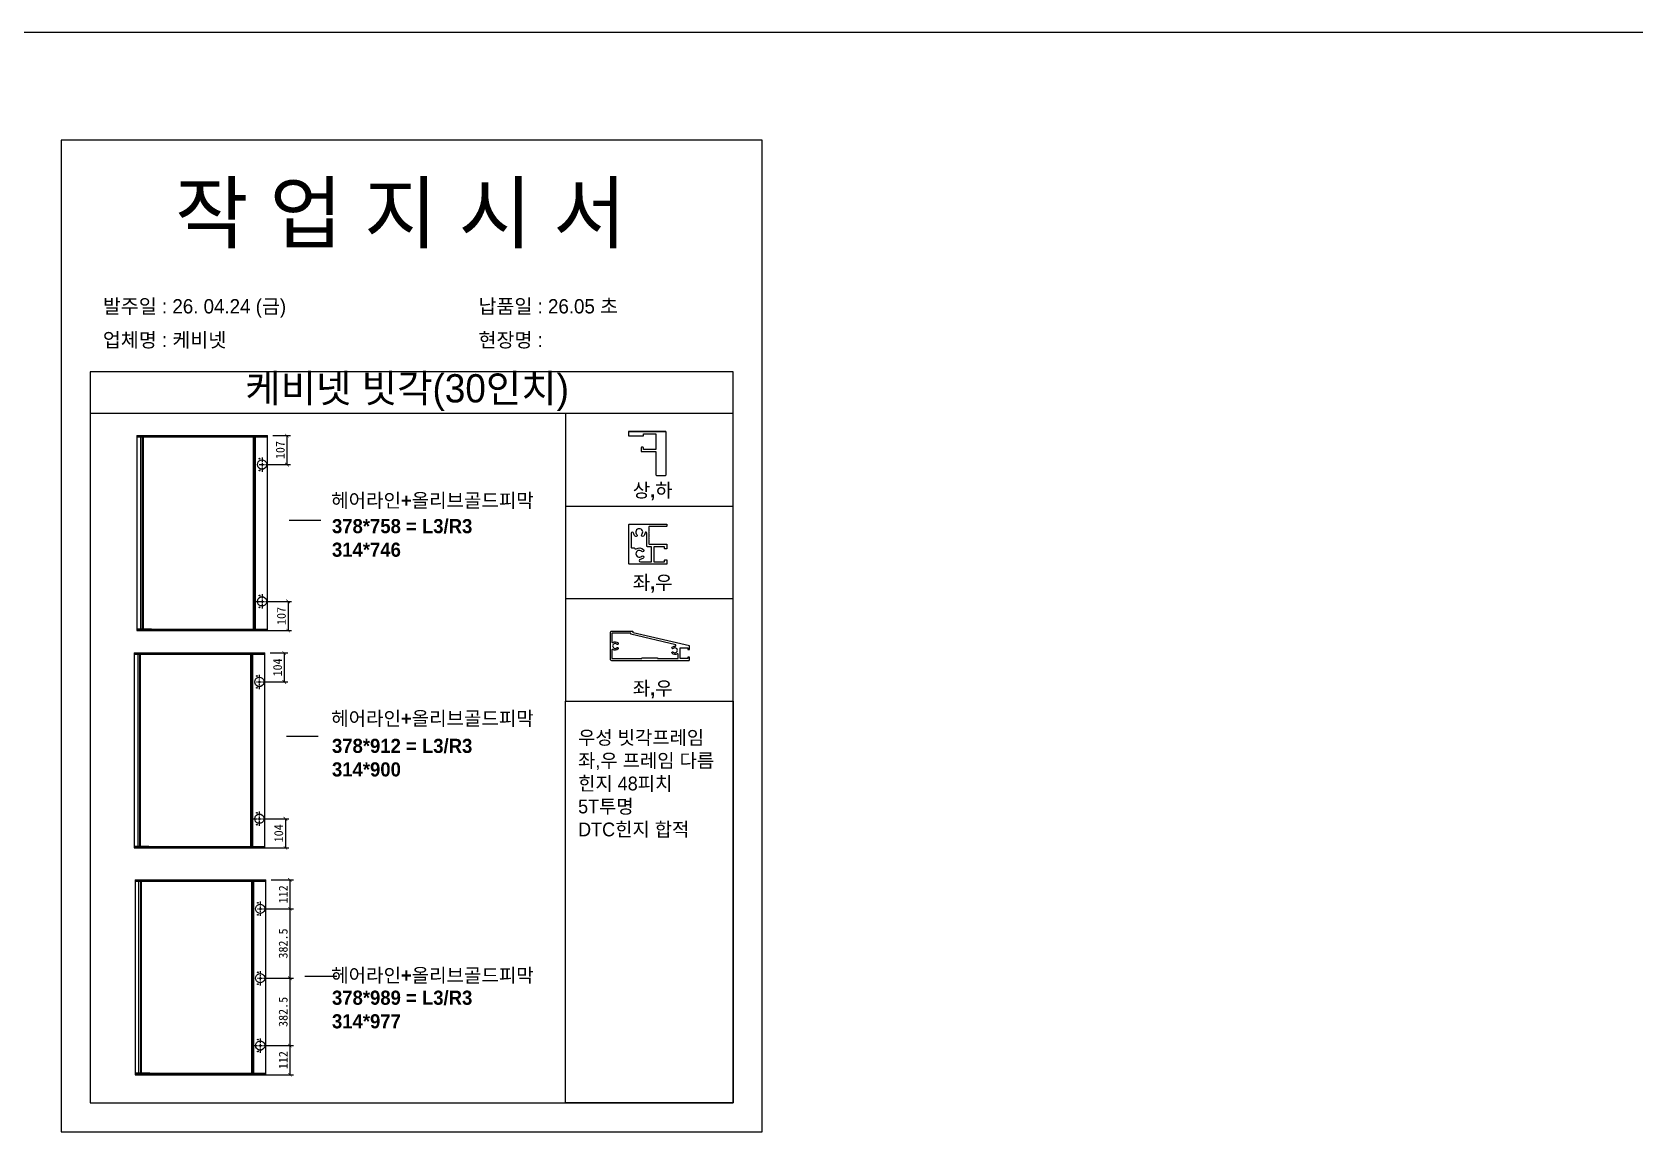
# Model space of a CAD drawing. Header units: millimetres. Extents: x -44117 to 256353, y -2095463 to 65325.
# Drawn here: x 121348 to 125876, y -898915 to -895808 of the extents above; entities that cross this region are included whole.
import ezdxf

# ---------------------------------------------------------------- set-up
doc = ezdxf.new("R2010")
doc.units = ezdxf.units.MM
doc.header["$LTSCALE"] = 10
doc.layers.add('PDF_Geomertry', color=7, linetype='Continuous')
doc.styles.add('MtX_Gulim', font='')
doc.styles.get('MtX_Gulim').set_extended_font_data('Gulim', bold=True)
doc.dimstyles.new('ISO-25', dxfattribs={"dimtxt": 2.5, "dimasz": 2.5, "dimexe": 1, "dimexo": 1, "dimtad": 1, "dimtxsty": 'Standard', "dimblk": 'ARCHTICK', "dimcen": 2.5, "dimadec": 0, "dimazin": 0, "dimtfac": 1, "dimtmove": 0, "dimatfit": 3, "dimfxl": 0, "dimarcsym": 0})

# ---------------------------------------------------------------- blocks, each defined once
blk = doc.blocks.new('_ArchTick')
at = {"color": 0, "linetype": 'ByBlock', "const_width": 0.15}
blk.add_lwpolyline([(-0.5, -0.5), (0.5, 0.5)], dxfattribs=at)
blk = doc.blocks.new('*D5967')
at = {"color": 0, "lineweight": -2}
for p, q in [((122020.8, -897561.8), (122070.4, -897561.8)), ((122060.4, -897561.8), (122060.4, -897643.6)), ((122005.1, -897643.6), (122070.4, -897643.6))]:
    blk.add_line(p, q, dxfattribs=at)
at = {"layer": 'Defpoints', "color": 0}
for p in [(122005.8, -897561.8), (121990.1, -897643.6), (122060.4, -897643.6)]:
    blk.add_point(p, dxfattribs=at)
at = {"color": 0, "lineweight": -2, "xscale": 10, "yscale": 10, "zscale": 10}
for p, rotation in [((122060.4, -897561.8), 90), ((122060.4, -897643.6), 270)]:
    blk.add_blockref('_ArchTick', p, dxfattribs=dict(at, rotation=rotation))
at = {"color": 0, "insert": (122041.7, -897602.7), "char_height": 25, "attachment_point": 5, "rotation": 90}
blk.add_mtext('104', dxfattribs=at)
blk = doc.blocks.new('*D5968')
at = {"color": 0, "lineweight": -2}
for p, q in [((122005.1, -898030), (122073.7, -898030)), ((122063.7, -898030), (122063.7, -898112.2)), ((122005.1, -898112.2), (122073.7, -898112.2))]:
    blk.add_line(p, q, dxfattribs=at)
at = {"layer": 'Defpoints', "color": 0}
for p in [(121990.1, -898030), (121990.1, -898112.2), (122063.7, -898112.2)]:
    blk.add_point(p, dxfattribs=at)
at = {"color": 0, "lineweight": -2, "xscale": 10, "yscale": 10, "zscale": 10}
for p, rotation in [((122063.7, -898030), 90), ((122063.7, -898112.2), 270)]:
    blk.add_blockref('_ArchTick', p, dxfattribs=dict(at, rotation=rotation))
at = {"color": 0, "insert": (122044.9, -898071.1), "char_height": 25, "attachment_point": 5, "rotation": 90}
blk.add_mtext('104', dxfattribs=at)
blk = doc.blocks.new('*D5969')
at = {"color": 0, "lineweight": -2}
for p, q in [((122028.5, -896948), (122078, -896948)), ((122068, -896948), (122068, -897029.8)), ((122012.7, -897029.8), (122078, -897029.8))]:
    blk.add_line(p, q, dxfattribs=at)
at = {"layer": 'Defpoints', "color": 0}
for p in [(122013.5, -896948), (121997.7, -897029.8), (122068, -897029.8)]:
    blk.add_point(p, dxfattribs=at)
at = {"color": 0, "lineweight": -2, "xscale": 10, "yscale": 10, "zscale": 10}
for p, rotation in [((122068, -896948), 90), ((122068, -897029.8), 270)]:
    blk.add_blockref('_ArchTick', p, dxfattribs=dict(at, rotation=rotation))
at = {"color": 0, "insert": (122049.3, -896988.9), "char_height": 25, "attachment_point": 5, "rotation": 90}
blk.add_mtext('107', dxfattribs=at)
blk = doc.blocks.new('*D5970')
at = {"color": 0, "lineweight": -2}
for p, q in [((122012.7, -897416.2), (122081.3, -897416.2)), ((122071.3, -897416.2), (122071.3, -897498.4)), ((122012.7, -897498.4), (122081.3, -897498.4))]:
    blk.add_line(p, q, dxfattribs=at)
at = {"layer": 'Defpoints', "color": 0}
for p in [(121997.7, -897416.2), (121997.7, -897498.4), (122071.3, -897498.4)]:
    blk.add_point(p, dxfattribs=at)
at = {"color": 0, "lineweight": -2, "xscale": 10, "yscale": 10, "zscale": 10}
for p, rotation in [((122071.3, -897416.2), 90), ((122071.3, -897498.4), 270)]:
    blk.add_blockref('_ArchTick', p, dxfattribs=dict(at, rotation=rotation))
at = {"color": 0, "insert": (122052.5, -897457.3), "char_height": 25, "attachment_point": 5, "rotation": 90}
blk.add_mtext('107', dxfattribs=at)
blk = doc.blocks.new('*D5971')
at = {"color": 0, "lineweight": -2}
for p, q in [((122023.4, -898202.5), (122086.3, -898202.5)), ((122076.3, -898202.5), (122076.3, -898284.3)), ((122007.6, -898284.3), (122086.3, -898284.3))]:
    blk.add_line(p, q, dxfattribs=at)
at = {"layer": 'Defpoints', "color": 0}
for p in [(122008.4, -898202.5), (121992.6, -898284.3), (122076.3, -898284.3)]:
    blk.add_point(p, dxfattribs=at)
at = {"color": 0, "lineweight": -2, "xscale": 10, "yscale": 10, "zscale": 10}
for p, rotation in [((122076.3, -898202.5), 90), ((122076.3, -898284.3), 270)]:
    blk.add_blockref('_ArchTick', p, dxfattribs=dict(at, rotation=rotation))
at = {"color": 0, "insert": (122057.5, -898243.4), "char_height": 25, "attachment_point": 5, "rotation": 90}
blk.add_mtext('112', dxfattribs=at)
blk = doc.blocks.new('*D5972')
at = {"color": 0, "lineweight": -2}
for p, q in [((122007.6, -898670.7), (122086.3, -898670.7)), ((122076.3, -898670.7), (122076.3, -898752.9)), ((122007.6, -898752.9), (122086.3, -898752.9))]:
    blk.add_line(p, q, dxfattribs=at)
at = {"layer": 'Defpoints', "color": 0}
for p in [(121992.6, -898670.7), (121992.6, -898752.9), (122076.3, -898752.9)]:
    blk.add_point(p, dxfattribs=at)
at = {"color": 0, "lineweight": -2, "xscale": 10, "yscale": 10, "zscale": 10}
for p, rotation in [((122076.3, -898670.7), 90), ((122076.3, -898752.9), 270)]:
    blk.add_blockref('_ArchTick', p, dxfattribs=dict(at, rotation=rotation))
at = {"color": 0, "insert": (122057.5, -898711.8), "char_height": 25, "attachment_point": 5, "rotation": 90}
blk.add_mtext('112', dxfattribs=at)
blk = doc.blocks.new('*D5973')
at = {"color": 0, "lineweight": -2}
for p, q in [((122007.6, -898284.3), (122086.3, -898284.3)), ((122076.3, -898284.3), (122076.3, -898480.6)), ((122007.6, -898480.6), (122086.3, -898480.6))]:
    blk.add_line(p, q, dxfattribs=at)
at = {"layer": 'Defpoints', "color": 0}
for p in [(121992.6, -898284.3), (121992.6, -898480.6), (122076.3, -898480.6)]:
    blk.add_point(p, dxfattribs=at)
at = {"color": 0, "lineweight": -2, "xscale": 10, "yscale": 10, "zscale": 10}
for p, rotation in [((122076.3, -898284.3), 90), ((122076.3, -898480.6), 270)]:
    blk.add_blockref('_ArchTick', p, dxfattribs=dict(at, rotation=rotation))
at = {"color": 0, "insert": (122057.5, -898382.4), "char_height": 25, "attachment_point": 5, "rotation": 90}
blk.add_mtext('382.5', dxfattribs=at)
blk = doc.blocks.new('*D5974')
at = {"color": 0, "lineweight": -2}
for p, q in [((122007.6, -898480.4), (122086.3, -898480.4)), ((122076.3, -898480.4), (122076.3, -898670.7)), ((122007.6, -898670.7), (122086.3, -898670.7))]:
    blk.add_line(p, q, dxfattribs=at)
at = {"layer": 'Defpoints', "color": 0}
for p in [(121992.6, -898480.4), (121992.6, -898670.7), (122076.3, -898670.7)]:
    blk.add_point(p, dxfattribs=at)
at = {"color": 0, "lineweight": -2, "xscale": 10, "yscale": 10, "zscale": 10}
for p, rotation in [((122076.3, -898480.4), 90), ((122076.3, -898670.7), 270)]:
    blk.add_blockref('_ArchTick', p, dxfattribs=dict(at, rotation=rotation))
at = {"color": 0, "insert": (122057.5, -898575.5), "char_height": 25, "attachment_point": 5, "rotation": 90}
blk.add_mtext('382.5', dxfattribs=at)

msp = doc.modelspace()

# ---------------------------------------------------------------- linework, layer by layer
at = {"color": 1}
for p, q in [((104260.77588, -895808.23641), (196529.92274, -895808.23641)), ((104260.77588, -895808.23641), (196529.92274, -895808.23641)), ((104260.77588, -895808.23641), (196529.92274, -895808.23641)), ((104260.77588, -895808.23641), (196529.92274, -895808.23641)), ((104260.77588, -895808.23641), (196529.92274, -895808.23641)), ((104260.77588, -895808.23641), (196529.92274, -895808.23641)), ((104260.77588, -895808.23641), (196529.92274, -895808.23641)), ((104260.77588, -895808.23641), (196529.92274, -895808.23641)), ((104260.77588, -895808.23641), (196529.92274, -895808.23641)), ((104260.77588, -895808.23641), (196529.92274, -895808.23641)), ((106472.62401, -895808.23641), (198741.77087, -895808.23641)), ((106472.62401, -895808.23641), (198741.77087, -895808.23641)), ((106472.62401, -895808.23641), (198741.77087, -895808.23641)), ((106472.62401, -895808.23641), (198741.77087, -895808.23641)), ((106472.62401, -895808.23641), (198741.77087, -895808.23641)), ((106472.62401, -895808.23641), (198741.77087, -895808.23641)), ((106472.62401, -895808.23641), (198741.77087, -895808.23641)), ((106472.62401, -895808.23641), (198741.77087, -895808.23641)), ((106472.62401, -895808.23641), (198741.77087, -895808.23641)), ((106472.62401, -895808.23641), (198741.77087, -895808.23641))]:
    msp.add_line(p, q, dxfattribs=at)
for p, q in [((123328.22254, -896767.98805), (121512.72215, -896767.98805)), ((123328.22254, -896885.87769), (121512.72215, -896885.87769)), ((123034.44717, -896935.93838), (123136.49333, -896935.93838)), ((123112.76167, -897060.52962), (123136.49333, -897060.52962)), ((122163.83069, -897187.65623), (122074.125, -897187.65623)), ((122854.60861, -897146.87599), (123328.22254, -897146.87599)), ((122854.60861, -897407.8097), (123328.22254, -897407.8097)), ((122156.19283, -897798.05266), (122066.48713, -897798.05266)), ((122208.68354, -898475.62178), (122118.97785, -898475.62178))]:
    msp.add_line(p, q)
for points in [[(121430.1994, -898914.55823), (123410.74528, -898914.55823), (123410.74528, -896113.50049), (121430.1994, -896113.50049)], [(123328.22254, -896885.87769), (122854.60861, -896885.87769), (122854.60861, -897698.28852), (123328.22254, -897698.28852)], [(123328.22254, -898832.03549), (122854.60861, -898832.03549), (122854.60861, -897698.28852), (123328.22254, -897698.28852)]]:
    msp.add_lwpolyline(points, close=True)
msp.add_lwpolyline([(121512.72215, -896767.98805), (121512.72215, -898832.03549), (123328.22254, -898832.03549), (123328.22254, -896767.98805)])
for points in [[(123109.79521, -896986.96146), (123075.3843, -896986.96146), (123075.3843, -896982.80842, 0.4142135624), (123073.60442, -896981.02854), (123070.04467, -896981.02854, 0.4142135624), (123068.2648, -896982.80842), (123068.2648, -896991.1145, 0.4142135624), (123070.04467, -896992.89437), (123109.79521, -896992.89437), (123109.79521, -897057.56316, 0.4142135624), (123112.76167, -897060.52962), (123136.49333, -897060.52962, 0.4142135624), (123139.45979, -897057.56316), (123139.45979, -896938.90483, 0.4142135624), (123136.49333, -896935.93838), (123034.44717, -896935.93838, 0.4142135624), (123032.6673, -896937.71825), (123032.6673, -896947.21092, 0.4142135623), (123034.44717, -896948.99079), (123075.3843, -896948.99079), (123075.3843, -896943.05788), (123109.79521, -896943.05788), (123109.79521, -896986.96146)], [(122984.74058, -897501.2137, 0.4142135624), (122980.66305, -897505.29124), (122980.66305, -897578.68681, 0.4142135624), (122984.74058, -897582.76434), (123203.70403, -897582.76434, 0.4142135624), (123204.92729, -897581.54108), (123204.92729, -897573.79377), (123200.03425, -897573.79377), (123200.03425, -897577.8713), (123178.42333, -897577.8713), (123178.42333, -897547.69756), (123200.03425, -897547.69756), (123200.03425, -897551.7751), (123204.92729, -897551.7751), (123204.92729, -897541.98902), (123045.90356, -897505.29124), (123045.90346, -897502.42138, 0.4179291142), (123044.6803, -897501.2137), (122984.74058, -897501.2137)], [(122985.55609, -897506.10674), (122985.55609, -897530.22762, 0.5888435535), (122988.6742, -897531.95724, -0.348452388), (123003.27806, -897533.60986, -1), (122999.82552, -897537.0771, 0.6674110335), (122988.00261, -897541.98902, 0.6674110338), (122999.82552, -897546.90094, -1.0000000005), (123003.27806, -897550.36818, -0.3484523877), (122988.6742, -897552.0208, 0.5888435532), (122985.55609, -897553.75042), (122985.55609, -897577.8713), (123070.36875, -897577.8713), (123070.36875, -897577.05579, -0.4142135624), (123071.59201, -897575.83253), (123113.99833, -897575.83253, -0.4142135624), (123115.22159, -897577.05579), (123115.22159, -897577.8713), (123173.5303, -897577.8713), (123173.5303, -897565.98301, 0.5888435535), (123170.41218, -897564.2534, -0.348452388), (123155.80832, -897562.60078, -1.0000000001), (123159.26087, -897559.13354, 0.6674110337), (123171.08378, -897554.22162, 0.6674110335), (123159.26087, -897549.30969, -0.9999999999), (123155.80832, -897545.84245, -0.2013590238), (123164.28835, -897542.39756, 0.7810459571), (123166.19143, -897539.1909), (123039.78726, -897508.72425), (123039.78726, -897507.33, 0.4142135624), (123038.564, -897506.10674), (122985.55609, -897506.10674)]]:
    msp.add_lwpolyline(points, format="xyb")
for points in [[(123141.49424, -897309.4193, -0.4142135624), (123139.79527, -897311.11827), (123035.59168, -897311.11827, -0.4142135624), (123033.89271, -897309.4193), (123033.89271, -897199.55247, -0.4142135624), (123035.59168, -897197.8535), (123139.79527, -897197.8535, -0.4142135624), (123141.49424, -897199.55247), (123141.49424, -897202.95041, -0.4142135624), (123139.79527, -897204.64939), (123091.01844, -897204.64939), (123089.88579, -897205.78203), (123090.38341, -897206.27965, -0.4142135624), (123090.38341, -897208.68236), (123089.88579, -897209.17998), (123090.38341, -897209.67759, -0.4142135624), (123090.38341, -897212.0803), (123089.88579, -897212.57792), (123090.38341, -897213.07554, -0.4142135624), (123090.38341, -897215.47825), (123089.88579, -897215.97586), (123090.38341, -897216.47348, -0.4142135624), (123090.38341, -897218.87619), (123089.88579, -897219.37381), (123090.38341, -897219.87142, -0.4142135624), (123090.38341, -897222.27413), (123089.88579, -897222.77175), (123090.38341, -897223.26937, -0.4142135624), (123090.38341, -897225.67207), (123089.88579, -897226.16969), (123090.38341, -897226.66731, -0.4142135624), (123090.38341, -897229.07002), (123089.88579, -897229.56763), (123090.38341, -897230.06525, -0.4142135624), (123090.38341, -897232.46796), (123089.88579, -897232.96558), (123090.38341, -897233.4632, -0.4142135624), (123090.38341, -897235.8659), (123089.88579, -897236.36352), (123090.38341, -897236.86114, -0.4142135624), (123090.38341, -897239.26385), (123089.88579, -897239.76146), (123090.38341, -897240.25908, -0.4142135624), (123090.38341, -897242.66179), (123089.88579, -897243.15941), (123090.38341, -897243.65702, -0.4142135624), (123090.38341, -897246.05973), (123089.88579, -897246.55735), (123090.38341, -897247.05497, -0.4142135624), (123090.38341, -897249.45768), (123089.88579, -897249.95529), (123090.38341, -897250.45291, -0.4142135624), (123090.38341, -897252.85562), (123089.88579, -897253.35324), (123091.01844, -897254.48588), (123139.79527, -897254.48588, -0.4142135624), (123141.49424, -897256.18486), (123141.49424, -897266.37868, -0.4142135624), (123139.79527, -897268.07766), (123136.39733, -897268.07766, -0.4142135624), (123134.69835, -897266.37868), (123134.69835, -897262.41442), (123104.68319, -897262.41442), (123104.68319, -897304.32238), (123134.69835, -897304.32238), (123134.69835, -897300.35811, -0.4142135624), (123136.39733, -897298.65914), (123139.79527, -897298.65914, -0.4142135624), (123141.49424, -897300.35811)], [(123084.78888, -897223.10776, 0.9336671815), (123079.61069, -897222.75208, -0.1629476092), (123074.97928, -897232.09486, -1), (123070.16367, -897227.29966, 0.6674110338), (123063.34155, -897210.87895), (123063.34155, -897210.87895, 0.6674110335), (123056.51944, -897227.29966, -1), (123051.70383, -897232.09486, -0.155566878), (123047.1438, -897223.21951, 0.9202838951), (123040.6886, -897223.75638), (123040.6886, -897263.63518, 0.4142135624), (123042.38757, -897265.33415), (123048.9477, -897265.33414, -0.3056194544), (123050.52271, -897266.39601, 0.4660008128), (123054.64682, -897267.7364, -0.348452388), (123074.92996, -897270.0317, -1), (123070.13475, -897274.84731, 0.6674110335), (123053.71405, -897281.66943), (123053.71405, -897281.66943, 0.6674110338), (123070.13475, -897288.49154, -1), (123074.92996, -897293.30715, -0.1555668778), (123066.05461, -897297.86718, 0.920283895), (123066.59148, -897304.32238), (123097.88731, -897304.32238), (123097.88731, -897262.41442), (123087.62049, -897262.41442, -0.4142135624), (123084.78888, -897259.5828)]]:
    msp.add_lwpolyline(points, format="xyb", close=True)
at = {"layer": 'PDF_Geomertry', "lineweight": 25}
for p, q in [((121655.03134, -897494.37658), (121655.03134, -896951.62429)), ((121659.08178, -896951.62429), (121659.08178, -897494.37658)), ((121661.51196, -896947.97899), (121661.51196, -897494.37658)), ((121678.92486, -896951.62429), (121682.97529, -896951.62429)), ((121682.97529, -896951.62429), (121682.97529, -896951.62429)), ((121685.40548, -897494.37658), (121644.4967, -897494.37658)), ((121644.4967, -897494.37658), (122013.4871, -897494.37658)), ((121682.97529, -897494.37658), (121678.92486, -897494.37658)), ((121647.39348, -898108.17095), (121647.39348, -897565.41867)), ((121651.44391, -897565.41867), (121651.44391, -898108.17095)), ((121653.8741, -897561.77336), (121653.8741, -898108.17095)), ((121671.28699, -897565.41867), (121675.33743, -897565.41867)), ((121675.33743, -897565.41867), (121675.33743, -897565.41867)), ((121677.76761, -898108.17095), (121636.85884, -898108.17095)), ((121636.85884, -898108.17095), (122005.84923, -898108.17095)), ((121675.33743, -898108.17095), (121671.28699, -898108.17095)), ((121649.95708, -898748.87239), (121649.95708, -898206.1201)), ((121654.00751, -898206.1201), (121654.00751, -898748.87239)), ((121656.4377, -898202.4748), (121656.4377, -898748.87239)), ((121673.8506, -898206.1201), (121677.90103, -898206.1201)), ((121677.90103, -898206.1201), (121677.90103, -898206.1201)), ((121680.33122, -898748.87239), (121639.42244, -898748.87239)), ((121639.42244, -898748.87239), (122008.41283, -898748.87239)), ((121677.90103, -898748.87239), (121673.8506, -898748.87239))]:
    msp.add_line(p, q, dxfattribs=at)
for points in [[(121644.4965, -896947.97899), (122013.4871, -896947.97899)], [(121644.4965, -896951.62429), (122013.4871, -896951.62429)], [(122013.48725, -897498.42701), (121644.4967, -897498.42701), (122013.4871, -897498.42701), (122013.4871, -896947.97888)], [(121644.4967, -896947.97899), (121644.4967, -897498.42701)], [(121972.57817, -896947.97899), (121972.57817, -897494.37678)], [(121989.99481, -897029.79674), (121992.02002, -897029.79674)], [(121993.64017, -897029.79674), (122002.9561, -897029.79674)], [(121997.6906, -897009.54479), (121997.6906, -897019.67076)], [(121997.6906, -897021.29096), (121997.6906, -897023.31607)], [(121997.6906, -897025.34128), (121997.6906, -897034.65722)], [(121997.6906, -897036.27741), (121997.6906, -897038.30252)], [(121997.6906, -897040.32774), (121997.6906, -897050.04869)], [(122004.98126, -897029.79674), (122007.00648, -897029.79674)], [(122008.62667, -897029.79674), (122018.75265, -897029.79674)], [(122013.4871, -897498.42701), (122013.4871, -897416.20413), (122013.4871, -897252.97324), (122013.4871, -897071.51581)], [(121978.24869, -897416.20413), (121988.37467, -897416.20413)], [(121989.99481, -897416.20413), (121992.02002, -897416.20413)], [(121993.64017, -897416.20413), (122002.9561, -897416.20413)], [(121997.6906, -897395.95218), (121997.6906, -897406.07815)], [(121997.6906, -897407.69824), (121997.6906, -897409.72356)], [(121997.6906, -897411.74868), (121997.6906, -897421.06461)], [(122004.98126, -897416.20413), (122007.00648, -897416.20413)], [(122008.62667, -897416.20413), (122018.75265, -897416.20413)], [(121997.6906, -897422.6847), (121997.6906, -897424.71002)], [(121997.6906, -897426.33011), (121997.6906, -897436.45608)], [(121636.85863, -897561.77336), (122005.84923, -897561.77336)], [(121636.85863, -897565.41867), (122005.84923, -897565.41867)], [(122005.84939, -898112.22138), (121636.85884, -898112.22138), (122005.84923, -898112.22138), (122005.84923, -897561.77326)], [(121636.85884, -897561.77336), (121636.85884, -898112.22138)], [(121964.9403, -897561.77336), (121964.9403, -898108.17115)], [(121990.05273, -897623.33916), (121990.05273, -897633.46513)], [(121990.05273, -897635.08533), (121990.05273, -897637.11044)], [(121990.05273, -897639.13566), (121990.05273, -897648.45159)], [(121982.35694, -897643.59111), (121984.38216, -897643.59111)], [(121986.0023, -897643.59111), (121995.31823, -897643.59111)], [(121990.05273, -897650.07178), (121990.05273, -897652.09689)], [(121990.05273, -897654.12211), (121990.05273, -897663.84306)], [(121997.3434, -897643.59111), (121999.36861, -897643.59111)], [(122000.98881, -897643.59111), (122011.11478, -897643.59111)], [(122005.84923, -898112.22138), (122005.84923, -898029.9985), (122005.84923, -897866.76761), (122005.84923, -897685.31019)], [(121970.61083, -898029.9985), (121980.7368, -898029.9985)], [(121982.35694, -898029.9985), (121984.38216, -898029.9985)], [(121986.0023, -898029.9985), (121995.31823, -898029.9985)], [(121990.05273, -898009.74655), (121990.05273, -898019.87253)], [(121990.05273, -898021.49262), (121990.05273, -898023.51794)], [(121990.05273, -898025.54305), (121990.05273, -898034.85898)], [(121990.05273, -898036.47907), (121990.05273, -898038.50439)], [(121990.05273, -898040.12448), (121990.05273, -898050.25046)], [(121997.3434, -898029.9985), (121999.36861, -898029.9985)], [(122000.98881, -898029.9985), (122011.11478, -898029.9985)], [(121639.42224, -898202.4748), (122008.41283, -898202.4748)], [(121639.42224, -898206.1201), (122008.41283, -898206.1201)], [(122008.41299, -898752.92282), (121639.42244, -898752.92282), (122008.41283, -898752.92282), (122008.41283, -898202.47469)], [(121639.42244, -898202.4748), (121639.42244, -898752.92282)], [(121967.50391, -898202.4748), (121967.50391, -898748.87259)], [(121992.61634, -898264.0406), (121992.61634, -898274.16657)], [(121992.61634, -898275.78677), (121992.61634, -898277.81188)], [(121984.92055, -898284.29255), (121986.94576, -898284.29255)], [(121988.5659, -898284.29255), (121997.88184, -898284.29255)], [(121992.61634, -898279.83709), (121992.61634, -898289.15303)], [(121992.61634, -898290.77322), (121992.61634, -898292.79833)], [(121992.61634, -898294.82355), (121992.61634, -898304.5445)], [(121999.907, -898284.29255), (122001.93222, -898284.29255)], [(122003.55241, -898284.29255), (122013.67839, -898284.29255)], [(122008.41283, -898752.92282), (122008.41283, -898670.69994), (122008.41283, -898507.46905), (122008.41283, -898326.01162)], [(121984.92055, -898480.36566), (121986.94576, -898480.36566)], [(121988.5659, -898480.36566), (121997.88184, -898480.36566)], [(121992.61634, -898460.11371), (121992.61634, -898470.23968)], [(121992.61634, -898471.85987), (121992.61634, -898473.88499)], [(121992.61634, -898475.9102), (121992.61634, -898485.22613)], [(121992.61634, -898486.84633), (121992.61634, -898488.87144)], [(121992.61634, -898490.89666), (121992.61634, -898500.61761)], [(121999.907, -898480.36566), (122001.93222, -898480.36566)], [(122003.55241, -898480.36566), (122013.67839, -898480.36566)], [(121973.17443, -898670.69994), (121983.30041, -898670.69994)], [(121984.92055, -898670.69994), (121986.94576, -898670.69994)], [(121988.5659, -898670.69994), (121997.88184, -898670.69994)], [(121992.61634, -898650.44799), (121992.61634, -898660.57396)], [(121992.61634, -898662.19405), (121992.61634, -898664.21937)], [(121992.61634, -898666.24449), (121992.61634, -898675.56042)], [(121992.61634, -898677.18051), (121992.61634, -898679.20583)], [(121992.61634, -898680.82592), (121992.61634, -898690.95189)], [(121999.907, -898670.69994), (122001.93222, -898670.69994)], [(122003.55241, -898670.69994), (122013.67839, -898670.69994)]]:
    msp.add_lwpolyline(points, dxfattribs=at)
for points in [[(121975.41343, -896951.62429), (121975.41343, -897494.37658), (121979.46386, -897494.37658), (121979.46386, -896951.62429), (121975.41343, -896951.62429)], [(121984.72926, -897029.79674), (121985.53935, -897025.74631), (121987.1595, -897022.101), (121989.99476, -897019.26574), (121993.64011, -897017.64555), (121997.69049, -897016.8355), (122001.74087, -897017.64555), (122005.38623, -897019.26574), (122008.22154, -897022.101), (122010.24671, -897025.74631), (122011.05681, -897029.79674), (122010.24671, -897033.84717), (122008.22154, -897037.49248), (122005.38623, -897040.32774), (122001.74087, -897042.35295), (121997.69049, -897042.75798), (121993.64011, -897042.35295), (121989.99476, -897040.32774), (121987.1595, -897037.49248), (121985.53935, -897033.84717), (121984.72926, -897029.79674)], [(121989.58994, -897013.1902), (121989.99496, -897012.38015), (121990.80506, -897011.97513), (121991.61516, -897012.38015), (121992.02018, -897013.1902), (121991.61516, -897014.00024), (121990.80506, -897014.40526), (121989.99496, -897014.00024), (121989.58994, -897013.1902)], [(121989.58994, -897046.80841), (121989.99496, -897045.99836), (121990.80506, -897045.59334), (121991.61516, -897045.99836), (121992.02018, -897046.80841), (121991.61516, -897047.61845), (121990.80506, -897047.61845), (121989.99496, -897047.61845), (121989.58994, -897046.80841)], [(121984.72926, -897416.20413), (121985.53935, -897412.1537), (121987.1595, -897408.50829), (121989.99476, -897405.67313), (121993.64011, -897403.64802), (121997.69049, -897403.24279), (122001.74087, -897403.64802), (122005.38623, -897405.67313), (122008.22154, -897408.50829), (122010.24671, -897412.1537), (122011.05681, -897416.20413), (122010.24671, -897420.25456), (122008.22154, -897423.89997), (122005.38623, -897426.73513), (122001.74087, -897428.76024), (121997.69049, -897429.16547), (121993.64011, -897428.76024), (121989.99476, -897426.73513), (121987.1595, -897423.89997), (121985.53935, -897420.25456), (121984.72926, -897416.20413)], [(121989.58994, -897399.59738), (121989.99496, -897398.78734), (121990.80506, -897398.38231), (121991.61516, -897398.78734), (121992.02018, -897399.59738), (121991.61516, -897400.40743), (121990.80506, -897400.40743), (121989.99496, -897400.40743), (121989.58994, -897399.59738)], [(121989.58994, -897432.81067), (121989.99496, -897432.40565), (121990.80506, -897432.00063), (121991.61516, -897432.40565), (121992.02018, -897432.81067), (121991.61516, -897433.62072), (121990.80506, -897434.02574), (121989.99496, -897433.62072), (121989.58994, -897432.81067)], [(121967.77557, -897565.41867), (121967.77557, -898108.17095), (121971.826, -898108.17095), (121971.826, -897565.41867), (121967.77557, -897565.41867)], [(121977.09139, -897643.59111), (121977.90149, -897639.54068), (121979.52163, -897635.89537), (121982.35689, -897633.06011), (121986.00225, -897631.43992), (121990.05263, -897630.62987), (121994.10301, -897631.43992), (121997.74837, -897633.06011), (122000.58368, -897635.89537), (122002.60885, -897639.54068), (122003.41894, -897643.59111), (122002.60885, -897647.64154), (122000.58368, -897651.28685), (121997.74837, -897654.12211), (121994.10301, -897656.14733), (121990.05263, -897656.55235), (121986.00225, -897656.14733), (121982.35689, -897654.12211), (121979.52163, -897651.28685), (121977.90149, -897647.64154), (121977.09139, -897643.59111)], [(121981.95208, -897626.98457), (121982.3571, -897626.17452), (121983.1672, -897625.7695), (121983.97729, -897626.17452), (121984.38231, -897626.98457), (121983.97729, -897627.79461), (121983.1672, -897628.19964), (121982.3571, -897627.79461), (121981.95208, -897626.98457)], [(121981.95208, -897660.60278), (121982.3571, -897659.79273), (121983.1672, -897659.38771), (121983.97729, -897659.79273), (121984.38231, -897660.60278), (121983.97729, -897661.41282), (121983.1672, -897661.41282), (121982.3571, -897661.41282), (121981.95208, -897660.60278)], [(121977.09139, -898029.9985), (121977.90149, -898025.94807), (121979.52163, -898022.30266), (121982.35689, -898019.4675), (121986.00225, -898017.44239), (121990.05263, -898017.03716), (121994.10301, -898017.44239), (121997.74837, -898019.4675), (122000.58368, -898022.30266), (122002.60885, -898025.94807), (122003.41894, -898029.9985), (122002.60885, -898034.04893), (122000.58368, -898037.69434), (121997.74837, -898040.5295), (121994.10301, -898042.55461), (121990.05263, -898042.95984), (121986.00225, -898042.55461), (121982.35689, -898040.5295), (121979.52163, -898037.69434), (121977.90149, -898034.04893), (121977.09139, -898029.9985)], [(121981.95208, -898013.39175), (121982.3571, -898012.58171), (121983.1672, -898012.17669), (121983.97729, -898012.58171), (121984.38231, -898013.39175), (121983.97729, -898014.2018), (121983.1672, -898014.2018), (121982.3571, -898014.2018), (121981.95208, -898013.39175)], [(121981.95208, -898046.60505), (121982.3571, -898046.20002), (121983.1672, -898045.795), (121983.97729, -898046.20002), (121984.38231, -898046.60505), (121983.97729, -898047.41509), (121983.1672, -898047.82011), (121982.3571, -898047.41509), (121981.95208, -898046.60505)], [(121970.33917, -898206.1201), (121970.33917, -898748.87239), (121974.3896, -898748.87239), (121974.3896, -898206.1201), (121970.33917, -898206.1201)], [(121979.655, -898284.29255), (121980.46509, -898280.24212), (121982.08523, -898276.59681), (121984.9205, -898273.76155), (121988.56585, -898272.14136), (121992.61623, -898271.33131), (121996.66661, -898272.14136), (122000.31197, -898273.76155), (122003.14728, -898276.59681), (122005.17245, -898280.24212), (122005.98254, -898284.29255), (122005.17245, -898288.34298), (122003.14728, -898291.98829), (122000.31197, -898294.82355), (121996.66661, -898296.84876), (121992.61623, -898297.25379), (121988.56585, -898296.84876), (121984.9205, -898294.82355), (121982.08523, -898291.98829), (121980.46509, -898288.34298), (121979.655, -898284.29255)], [(121984.51568, -898267.68601), (121984.9207, -898266.87596), (121985.7308, -898266.47094), (121986.54089, -898266.87596), (121986.94592, -898267.68601), (121986.54089, -898268.49605), (121985.7308, -898268.90107), (121984.9207, -898268.49605), (121984.51568, -898267.68601)], [(121984.51568, -898301.30422), (121984.9207, -898300.49417), (121985.7308, -898300.08915), (121986.54089, -898300.49417), (121986.94592, -898301.30422), (121986.54089, -898302.11426), (121985.7308, -898302.11426), (121984.9207, -898302.11426), (121984.51568, -898301.30422)], [(121979.655, -898480.36566), (121980.46509, -898476.31523), (121982.08523, -898472.66992), (121984.9205, -898469.83466), (121988.56585, -898468.21447), (121992.61623, -898467.40442), (121996.66661, -898468.21447), (122000.31197, -898469.83466), (122003.14728, -898472.66992), (122005.17245, -898476.31523), (122005.98254, -898480.36566), (122005.17245, -898484.41609), (122003.14728, -898488.0614), (122000.31197, -898490.89666), (121996.66661, -898492.92187), (121992.61623, -898493.32689), (121988.56585, -898492.92187), (121984.9205, -898490.89666), (121982.08523, -898488.0614), (121980.46509, -898484.41609), (121979.655, -898480.36566)], [(121984.51568, -898463.75911), (121984.9207, -898462.94907), (121985.7308, -898462.54405), (121986.54089, -898462.94907), (121986.94592, -898463.75911), (121986.54089, -898464.56916), (121985.7308, -898464.97418), (121984.9207, -898464.56916), (121984.51568, -898463.75911)], [(121984.51568, -898497.37733), (121984.9207, -898496.56728), (121985.7308, -898496.16226), (121986.54089, -898496.56728), (121986.94592, -898497.37733), (121986.54089, -898498.18737), (121985.7308, -898498.18737), (121984.9207, -898498.18737), (121984.51568, -898497.37733)], [(121979.655, -898670.69994), (121980.46509, -898666.64951), (121982.08523, -898663.0041), (121984.9205, -898660.16894), (121988.56585, -898658.14383), (121992.61623, -898657.7386), (121996.66661, -898658.14383), (122000.31197, -898660.16894), (122003.14728, -898663.0041), (122005.17245, -898666.64951), (122005.98254, -898670.69994), (122005.17245, -898674.75037), (122003.14728, -898678.39578), (122000.31197, -898681.23094), (121996.66661, -898683.25605), (121992.61623, -898683.66128), (121988.56585, -898683.25605), (121984.9205, -898681.23094), (121982.08523, -898678.39578), (121980.46509, -898674.75037), (121979.655, -898670.69994)], [(121984.51568, -898654.09319), (121984.9207, -898653.28315), (121985.7308, -898652.87812), (121986.54089, -898653.28315), (121986.94592, -898654.09319), (121986.54089, -898654.90324), (121985.7308, -898654.90324), (121984.9207, -898654.90324), (121984.51568, -898654.09319)], [(121984.51568, -898687.30648), (121984.9207, -898686.90146), (121985.7308, -898686.49644), (121986.54089, -898686.90146), (121986.94592, -898687.30648), (121986.54089, -898688.11653), (121985.7308, -898688.52155), (121984.9207, -898688.11653), (121984.51568, -898687.30648)]]:
    msp.add_lwpolyline(points, close=True, dxfattribs=at)

# ---------------------------------------------------------------- texts
at = {"linetype": 'Continuous', "style": 'MtX_Gulim'}
for s, height, p in [('상,하', 39.271262, (123044.80281, -897121.89464)), ('헤어라인+올리브골드피막', 39.2712622, (122193.1323, -897150.59702)), ('좌,우', 39.271262, (123044.80281, -897382.54518)), ('좌,우', 39.271262, (123044.80281, -897681.33764)), ('헤어라인+올리브골드피막', 39.2712622, (122193.1323, -897766.39981)), ('헤어라인+올리브골드피막', 39.2712622, (122193.1323, -898491.99689))]:
    msp.add_text(s, height=height, dxfattribs=at).set_placement(p)
at = {"attachment_point": 1}
for s, width, gutter_width, heights, insert, char_height in [('{\\fGulim|b0|i0|c129|p50;작 업 지 시 서}', 3898.9872873, 14.7362, [-183.72574], (121751.81012, -896236.29729), 165.0454901), ('\\pt11;{\\fGulim|b0|i0|c129|p50;발주일 : 26. 04.24 (금)}', 3898.9872873, 14.7362, [40.67678], (121548.15339, -896562.52199), 40.4361451), ('{\\fGulim|b0|i0|c129|p50;납품일 : 26.05 초}', 3898.9872873, 14.7362, [41.36774], (122609.13416, -896562.52199), 40.4361451), ('{\\fGulim|b0|i0|c129|p50;업체명 : 케비넷}', 3898.9872873, 14.7362, [42.57324], (121548.15339, -896657.60726), 40.4361451), ('{\\fGulim|b0|i0|c129|p50;현장명 :}', 3898.9872873, 14.7362, [45.12049], (122609.13416, -896657.60726), 40.4361451), ('{\\fGulim|b0|i0|c129|p50;케비넷 빗각(30인치)}', 1882.7812357, 7.11596, [-100.28675], (121950.26921, -896774.50583), 79.6987856), ('{\\f굴림|b1|i0|c129|p50;378*758 = L3/R3\\P\\C1;314*746}', 12072.7918459, 155.2668, [-111.27454], (122195.28669, -897183.62559), 39.9257485), ('{\\f굴림|b0|i0|c129|p50;우성 빗각프레임\\P좌,우 프레임 다름\\P힌지 48피치\\P5T투명\\PDTC힌지 합적}', 11769.5052121, 151.36626, [-309.9654], (122890.42058, -897781.2536), 38.9227538), ('{\\f굴림|b1|i0|c129|p50;378*912 = L3/R3\\P\\C1;314*900}', 12072.7918459, 155.2668, [-111.27454], (122195.28669, -897804.20204), 39.9257485), ('{\\f굴림|b1|i0|c129|p50;378*989 = L3/R3\\P\\C1;314*977}', 12072.7918459, 155.2668, [-111.27454], (122195.28669, -898515.47813), 39.9257485)]:
    msp.add_mtext_dynamic_manual_height_columns(s, width=width, gutter_width=gutter_width, heights=heights, dxfattribs=dict(at, insert=insert, char_height=char_height))

# ---------------------------------------------------------------- dimensions: what is measured, and where the dimension line sits
for base, p1, p2, text, picture, middle in [((122068.038, -897029.79674), (122013.4871, -896947.97899), (121997.6906, -897029.79674), '107', '*D5969', (122049.288, -896988.88786)), ((122071.29245, -897498.42701), (121997.6906, -897416.20413), (121997.6906, -897498.42701), '107', '*D5970', (122052.54245, -897457.31557)), ((122060.40013, -897643.59111), (122005.84923, -897561.77336), (121990.05273, -897643.59111), '104', '*D5967', (122041.65013, -897602.68224)), ((122063.65459, -898112.22138), (121990.05273, -898029.9985), (121990.05273, -898112.22138), '104', '*D5968', (122044.90459, -898071.10994)), ((122076.29245, -898284.29255), (122008.41283, -898202.4748), (121992.61634, -898284.29255), '112', '*D5971', (122057.54245, -898243.38367)), ((122076.29245, -898480.56817), (121992.61634, -898284.29255), (121992.61634, -898480.56817), '382.5', '*D5973', (122057.54245, -898382.43036)), ((122076.29245, -898670.69994), (121992.61634, -898480.36566), (121992.61634, -898670.69994), '382.5', '*D5974', (122057.54245, -898575.5328)), ((122076.29245, -898752.92282), (121992.61634, -898670.69994), (121992.61634, -898752.92282), '112', '*D5972', (122057.54245, -898711.81138))]:
    dim = msp.add_linear_dim(base=base, p1=p1, p2=p2, angle=90, text=text, dimstyle='ISO-25', override={"dimscale": 10, "dimasz": 1, "dimexo": 1.5, "dimtxsty": 'Standard'})
    dim.commit()
    dim.dimension.update_dxf_attribs({"geometry": picture, "text_midpoint": middle})

doc.saveas('drawing.dxf')
